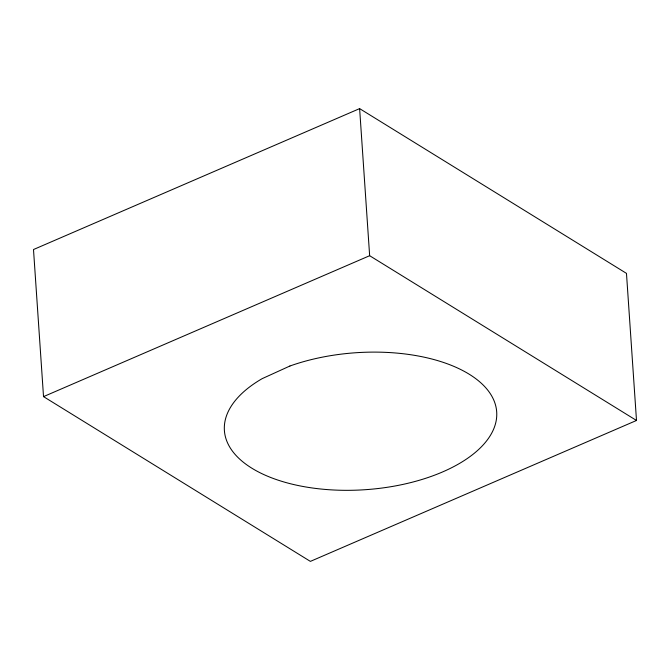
<?xml version="1.0" encoding="UTF-8"?>
<svg xmlns="http://www.w3.org/2000/svg" width="670" height="670" viewBox="0 0 670 670"><rect width="100%" height="100%" fill="white"/><g stroke="black" fill="none" stroke-linecap="round" stroke-linejoin="round"><path stroke-width="1" d="M359.623 108.615L33.5 249.533L43.525 396.623L310.378 561.385L636.5 420.467L626.475 273.377L359.623 108.615L369.647 255.706L636.5 420.467M43.525 396.623L369.647 255.706M289.909 366.013L262.163 378.651A136.471 68.65 -3.9 0 0 316.709 488.556A136.471 68.65 -3.9 0 0 495.968 406.866A136.471 68.65 -3.9 0 0 289.909 366.013"/></g></svg>
